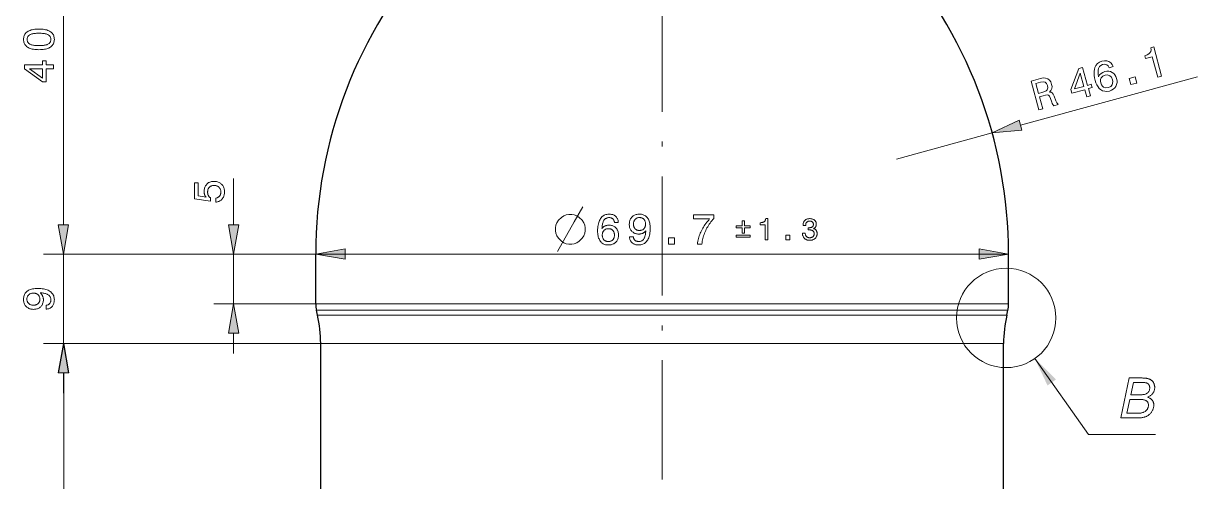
# Model space of a CAD drawing. Extents: x 0 to 420, y 0 to 594.
# Drawn here: x 80.2 to 198.3, y 394.8 to 440.9 of the extents above; entities that cross this region are included whole.
import ezdxf

# ---------------------------------------------------------------- set-up
doc = ezdxf.new("R2010")
doc.units = 0
doc.linetypes.add('DASHDOT', pattern=[18.5, 12, -3, 0.5, -3])

msp = doc.modelspace()

# ---------------------------------------------------------------- linework, layer by layer
at = {"linetype": 'DASHDOT', "lineweight": 13}
msp.add_line((144.47, 518.03), (144.47, 291.2), dxfattribs=at)
at = {"lineweight": 13}
for p, q in [((84.24, 420.67), (84.24, 454.76)), ((109.62, 417.71), (82.24, 417.71)), ((109.62, 417.71), (82.24, 417.71)), ((112.58, 417.71), (176.37, 417.71)), ((179.32, 417.71), (113.89, 417.71)), ((179.32, 412.71), (113.89, 412.71)), ((179.25, 412.06), (113.96, 412.06)), ((179.14, 411.57), (114.05, 411.57)), ((110.12, 408.71), (82.24, 408.71)), ((110.12, 408.71), (82.27, 408.71)), ((178.82, 408.71), (114.33, 408.71)), ((84.27, 318.47), (84.27, 405.76))]:
    msp.add_line(p, q, dxfattribs=at)
at = {"lineweight": 13, "ltscale": 0.46129}
msp.add_line((180.53, 430.68), (198.33, 435.56), dxfattribs=at)
at = {"lineweight": 13, "ltscale": 0.25}
msp.add_line((168.04, 427.25), (177.68, 429.9), dxfattribs=at)
at = {"lineweight": 13, "ltscale": 0.116125}
msp.add_line((101.36, 420.67), (101.36, 425.31), dxfattribs=at)
at = {"lineweight": 13, "ltscale": 0.05114}
msp.add_line((84.24, 420.67), (84.24, 422.71), dxfattribs=at)
at = {"lineweight": 13, "ltscale": 0.225}
msp.add_line((84.24, 408.71), (84.24, 417.71), dxfattribs=at)
at = {"lineweight": 13, "ltscale": 0.25667}
for p, q in [((109.62, 417.71), (99.36, 417.71)), ((109.62, 412.71), (99.36, 412.71))]:
    msp.add_line(p, q, dxfattribs=at)
at = {"lineweight": 13, "ltscale": 0.125}
msp.add_line((101.36, 412.71), (101.36, 417.71), dxfattribs=at)
at = {"lineweight": 13, "ltscale": 0.106656}
for p, q in [((113.89, 417.71), (109.62, 417.71)), ((113.89, 412.71), (109.62, 412.71))]:
    msp.add_line(p, q, dxfattribs=at)
at = {"lineweight": 30, "ltscale": 0.125}
for p, q in [((109.62, 412.71), (109.62, 417.71)), ((179.32, 412.71), (179.32, 417.71))]:
    msp.add_line(p, q, dxfattribs=at)
at = {"lineweight": 13, "ltscale": 0.106432}
msp.add_line((113.96, 412.06), (109.7, 412.06), dxfattribs=at)
at = {"lineweight": 30, "ltscale": 0.0125}
for p, q in [((109.81, 411.57), (109.7, 412.06)), ((179.14, 411.57), (179.25, 412.06))]:
    msp.add_line(p, q, dxfattribs=at)
at = {"lineweight": 13, "ltscale": 0.106096}
msp.add_line((114.05, 411.57), (109.81, 411.57), dxfattribs=at)
at = {"lineweight": 13, "ltscale": 0.051139}
for p, q in [((101.36, 407.71), (101.36, 409.76)), ((84.24, 403.71), (84.24, 405.76))]:
    msp.add_line(p, q, dxfattribs=at)
at = {"lineweight": 13, "ltscale": 0.105126}
msp.add_line((114.33, 408.71), (110.12, 408.71), dxfattribs=at)
at = {"lineweight": 30}
for p, q in [((110.12, 315.51), (110.12, 408.71)), ((178.82, 315.51), (178.82, 408.71))]:
    msp.add_line(p, q, dxfattribs=at)
at = {"lineweight": 13}
for points in [[(81.78, 438.27), (81.63, 438.28), (81.49, 438.28), (81.35, 438.3), (81.23, 438.32), (81.11, 438.34), (80.99, 438.37), (80.89, 438.4), (80.79, 438.44), (80.7, 438.49), (80.62, 438.54), (80.54, 438.59), (80.48, 438.65), (80.42, 438.72), (80.36, 438.79), (80.32, 438.86), (80.28, 438.94), (80.26, 439.03), (80.24, 439.12), (80.23, 439.21), (80.22, 439.31), (80.23, 439.41), (80.24, 439.51), (80.26, 439.6), (80.28, 439.68), (80.32, 439.76), (80.36, 439.84), (80.41, 439.91), (80.47, 439.97), (80.54, 440.03), (80.62, 440.09), (80.7, 440.14), (80.79, 440.18), (80.89, 440.22), (80.99, 440.26), (81.1, 440.28), (81.22, 440.31), (81.35, 440.33), (81.48, 440.34), (81.63, 440.35), (81.78, 440.35), (81.93, 440.35), (82.07, 440.34), (82.2, 440.33), (82.33, 440.31), (82.45, 440.28), (82.56, 440.26), (82.67, 440.22), (82.76, 440.18), (82.85, 440.14), (82.93, 440.09), (83.01, 440.03), (83.08, 439.97), (83.13, 439.91), (83.19, 439.84), (83.23, 439.76), (83.26, 439.68), (83.29, 439.6), (83.31, 439.51), (83.32, 439.41), (83.33, 439.31), (83.32, 439.21), (83.31, 439.12), (83.29, 439.03), (83.26, 438.94), (83.23, 438.86), (83.18, 438.79), (83.13, 438.72), (83.07, 438.65), (83.01, 438.59), (82.93, 438.54), (82.85, 438.49), (82.76, 438.44), (82.66, 438.4), (82.56, 438.37), (82.45, 438.34), (82.33, 438.32), (82.2, 438.3), (82.07, 438.28), (81.93, 438.28)], [(81.78, 438.69), (81.9, 438.69), (82.01, 438.69), (82.12, 438.7), (82.22, 438.71), (82.31, 438.72), (82.4, 438.74), (82.48, 438.76), (82.56, 438.78), (82.62, 438.81), (82.68, 438.84), (82.74, 438.87), (82.79, 438.91), (82.83, 438.94), (82.87, 438.99), (82.9, 439.03), (82.93, 439.08), (82.95, 439.13), (82.96, 439.19), (82.97, 439.25), (82.97, 439.31), (82.97, 439.38), (82.96, 439.44), (82.95, 439.49), (82.93, 439.54), (82.9, 439.59), (82.87, 439.64), (82.83, 439.68), (82.79, 439.72), (82.74, 439.75), (82.69, 439.79), (82.63, 439.81), (82.56, 439.84), (82.49, 439.86), (82.41, 439.88), (82.32, 439.9), (82.22, 439.91), (82.12, 439.92), (82.01, 439.93), (81.9, 439.93), (81.78, 439.93), (81.65, 439.93), (81.54, 439.93), (81.43, 439.92), (81.33, 439.91), (81.23, 439.9), (81.15, 439.88), (81.07, 439.86), (80.99, 439.84), (80.92, 439.81), (80.86, 439.79), (80.81, 439.75), (80.76, 439.72), (80.72, 439.68), (80.68, 439.64), (80.65, 439.59), (80.63, 439.54), (80.61, 439.49), (80.59, 439.44), (80.58, 439.38), (80.58, 439.31), (80.58, 439.25), (80.59, 439.19), (80.61, 439.13), (80.63, 439.08), (80.65, 439.03), (80.68, 438.99), (80.72, 438.94), (80.76, 438.91), (80.81, 438.87), (80.87, 438.84), (80.93, 438.81), (81, 438.78), (81.07, 438.76), (81.15, 438.74), (81.24, 438.72), (81.33, 438.71), (81.43, 438.7), (81.54, 438.69), (81.66, 438.69)], [(194.35, 435.51), (193.78, 437.56), (193.11, 437.38), (193.03, 437.67), (193.25, 437.75), (193.42, 437.85), (193.54, 437.97), (193.62, 438.11), (193.65, 438.27), (193.64, 438.47), (193.92, 438.55), (194.72, 435.61)], [(83.24, 436.35), (82.5, 436.35), (82.5, 435.03), (82.12, 435.03), (80.31, 436.35), (80.31, 436.74), (82.15, 436.74), (82.15, 437.17), (82.5, 437.17), (82.5, 436.74), (83.24, 436.74)], [(189.84, 436.57), (189.44, 436.46), (189.33, 436.65), (189.19, 436.76), (189, 436.81), (188.78, 436.78), (188.6, 436.7), (188.46, 436.57), (188.37, 436.39), (188.33, 436.23), (188.32, 436.03), (188.34, 435.81), (188.38, 435.56), (188.48, 435.74), (188.62, 435.88), (188.79, 435.99), (189, 436.07), (189.2, 436.11), (189.39, 436.11), (189.57, 436.07), (189.74, 435.99), (189.9, 435.88), (190.02, 435.74), (190.12, 435.57), (190.19, 435.37), (190.23, 435.16), (190.23, 434.96), (190.19, 434.77), (190.11, 434.59), (190, 434.43), (189.85, 434.3), (189.67, 434.2), (189.47, 434.12), (189.22, 434.08), (188.99, 434.09), (188.78, 434.15), (188.58, 434.26), (188.44, 434.38), (188.32, 434.54), (188.21, 434.73), (188.11, 434.94), (188.03, 435.19), (187.97, 435.44), (187.93, 435.68), (187.92, 435.9), (187.92, 436.1), (187.95, 436.29), (188, 436.47), (188.1, 436.7), (188.26, 436.88), (188.45, 437.02), (188.69, 437.11), (188.96, 437.16), (189.2, 437.15), (189.41, 437.09), (189.59, 436.97), (189.73, 436.79)], [(82.15, 435.4), (82.15, 436.35), (80.81, 436.35)], [(187.18, 433.54), (186.98, 434.25), (185.68, 433.9), (185.58, 434.27), (186.39, 436.39), (186.77, 436.5), (187.27, 434.69), (187.64, 434.8), (187.74, 434.46), (187.36, 434.36), (187.55, 433.65)], [(185.95, 434.33), (186.89, 434.59), (186.53, 435.9)], [(182.37, 432.22), (181.58, 435.12), (182.53, 435.38), (182.81, 435.43), (183.05, 435.42), (183.26, 435.35), (183.43, 435.22), (183.56, 435.03), (183.65, 434.79), (183.69, 434.56), (183.66, 434.36), (183.58, 434.17), (183.44, 434.02), (183.6, 434), (183.72, 433.93), (183.81, 433.8), (183.91, 433.59), (184.07, 433.13), (184.17, 432.92), (184.29, 432.83), (184.31, 432.76), (183.86, 432.63), (183.77, 432.76), (183.72, 432.86), (183.67, 433), (183.55, 433.37), (183.45, 433.59), (183.33, 433.7), (183.22, 433.72), (183.05, 433.71), (182.81, 433.65), (182.42, 433.54), (182.75, 432.33)], [(182.52, 435.01), (182.05, 434.89), (182.33, 433.88), (182.77, 434), (182.97, 434.07), (183.11, 434.15), (183.21, 434.25), (183.27, 434.43), (183.24, 434.67), (183.14, 434.89), (183, 435.02), (182.8, 435.06)], [(189.77, 435.25), (189.66, 435.5), (189.49, 435.66), (189.28, 435.74), (189.03, 435.72), (188.79, 435.61), (188.63, 435.43), (188.58, 435.28), (188.56, 435.11), (188.6, 434.93), (188.66, 434.75), (188.76, 434.61), (188.88, 434.51), (189.11, 434.43), (189.36, 434.46), (189.59, 434.57), (189.74, 434.75), (189.79, 434.9), (189.8, 435.07)], [(191.62, 434.76), (191.45, 435.39), (192.04, 435.55), (192.21, 434.92)], [(180.4, 431.18), (177.68, 429.9), (180.67, 430.18)], [(99.58, 422.94), (99.58, 423.35), (99.62, 423.35), (99.67, 423.36), (99.71, 423.38), (99.75, 423.39), (99.78, 423.41), (99.82, 423.43), (99.85, 423.46), (99.88, 423.48), (99.91, 423.51), (99.94, 423.54), (99.97, 423.57), (99.99, 423.61), (100.01, 423.64), (100.03, 423.68), (100.04, 423.72), (100.05, 423.76), (100.06, 423.81), (100.07, 423.85), (100.07, 423.9), (100.07, 423.95), (100.07, 424.01), (100.07, 424.06), (100.06, 424.12), (100.04, 424.17), (100.03, 424.22), (100.01, 424.27), (99.98, 424.31), (99.96, 424.35), (99.92, 424.39), (99.89, 424.43), (99.85, 424.47), (99.81, 424.5), (99.77, 424.52), (99.72, 424.55), (99.68, 424.57), (99.63, 424.59), (99.58, 424.6), (99.52, 424.61), (99.47, 424.61), (99.41, 424.61), (99.35, 424.61), (99.29, 424.61), (99.24, 424.6), (99.18, 424.59), (99.13, 424.57), (99.09, 424.55), (99.04, 424.53), (99, 424.5), (98.96, 424.47), (98.92, 424.43), (98.89, 424.4), (98.85, 424.36), (98.83, 424.31), (98.8, 424.27), (98.78, 424.22), (98.77, 424.17), (98.76, 424.12), (98.75, 424.06), (98.74, 424.01), (98.74, 423.95), (98.74, 423.91), (98.74, 423.88), (98.75, 423.84), (98.75, 423.81), (98.76, 423.78), (98.76, 423.75), (98.77, 423.72), (98.78, 423.69), (98.8, 423.66), (98.81, 423.63), (98.82, 423.6), (98.84, 423.57), (98.86, 423.54), (98.87, 423.52), (98.89, 423.49), (98.92, 423.47), (98.94, 423.44), (98.96, 423.42), (98.99, 423.4), (99.02, 423.37), (99.02, 423.03), (97.43, 423.27), (97.43, 424.87), (97.78, 424.87), (97.78, 423.56), (98.59, 423.44), (98.57, 423.46), (98.55, 423.48), (98.53, 423.5), (98.52, 423.53), (98.5, 423.55), (98.49, 423.58), (98.48, 423.61), (98.46, 423.63), (98.45, 423.66), (98.44, 423.69), (98.43, 423.72), (98.42, 423.75), (98.42, 423.78), (98.41, 423.81), (98.41, 423.84), (98.4, 423.88), (98.4, 423.91), (98.4, 423.94), (98.39, 423.98), (98.39, 424.01), (98.4, 424.1), (98.4, 424.19), (98.42, 424.27), (98.44, 424.35), (98.46, 424.43), (98.49, 424.5), (98.53, 424.57), (98.57, 424.63), (98.62, 424.69), (98.67, 424.75), (98.72, 424.81), (98.78, 424.85), (98.85, 424.9), (98.91, 424.93), (98.98, 424.96), (99.06, 424.99), (99.13, 425.01), (99.22, 425.02), (99.3, 425.03), (99.39, 425.03), (99.48, 425.03), (99.57, 425.02), (99.65, 425.01), (99.74, 424.99), (99.81, 424.96), (99.89, 424.93), (99.96, 424.89), (100.03, 424.84), (100.09, 424.79), (100.15, 424.74), (100.21, 424.67), (100.26, 424.61), (100.3, 424.54), (100.34, 424.47), (100.37, 424.39), (100.4, 424.31), (100.42, 424.23), (100.43, 424.14), (100.44, 424.05), (100.44, 423.96), (100.44, 423.88), (100.43, 423.8), (100.42, 423.72), (100.41, 423.64), (100.38, 423.57), (100.36, 423.5), (100.33, 423.44), (100.29, 423.37), (100.25, 423.31), (100.21, 423.26), (100.16, 423.2), (100.1, 423.15), (100.05, 423.11), (99.99, 423.07), (99.93, 423.04), (99.86, 423.01), (99.8, 422.99), (99.73, 422.97), (99.65, 422.95)], [(135.38, 421.71), (135.08, 421.71), (134.83, 421.66), (134.58, 421.56), (134.33, 421.41), (134.03, 421.11), (133.88, 420.86), (133.78, 420.61), (133.73, 420.36), (133.73, 420.06), (133.78, 419.81), (133.88, 419.56), (134.03, 419.31), (134.33, 419.01), (134.58, 418.86), (134.83, 418.76), (135.08, 418.71), (135.38, 418.71), (135.63, 418.76), (135.88, 418.86), (136.13, 419.01), (136.43, 419.31), (136.58, 419.56), (136.68, 419.81), (136.73, 420.06), (136.73, 420.36), (136.68, 420.61), (136.58, 420.86), (136.43, 421.11), (136.13, 421.41), (135.88, 421.56), (135.63, 421.66)], [(140.06, 420.9), (139.67, 420.9), (139.66, 420.95), (139.65, 420.99), (139.64, 421.03), (139.63, 421.07), (139.61, 421.11), (139.6, 421.14), (139.58, 421.17), (139.55, 421.21), (139.53, 421.23), (139.5, 421.26), (139.47, 421.28), (139.44, 421.3), (139.41, 421.32), (139.38, 421.34), (139.34, 421.35), (139.3, 421.36), (139.26, 421.37), (139.21, 421.38), (139.17, 421.38), (139.12, 421.38), (139.06, 421.38), (139, 421.37), (138.94, 421.36), (138.88, 421.34), (138.83, 421.31), (138.78, 421.29), (138.74, 421.25), (138.69, 421.21), (138.65, 421.16), (138.62, 421.11), (138.58, 421.06), (138.55, 420.99), (138.53, 420.93), (138.5, 420.85), (138.48, 420.77), (138.46, 420.69), (138.44, 420.6), (138.43, 420.5), (138.42, 420.4), (138.41, 420.29), (138.44, 420.33), (138.47, 420.36), (138.49, 420.38), (138.52, 420.41), (138.55, 420.44), (138.58, 420.46), (138.62, 420.48), (138.65, 420.5), (138.69, 420.52), (138.72, 420.54), (138.76, 420.56), (138.8, 420.57), (138.84, 420.58), (138.87, 420.6), (138.92, 420.6), (138.96, 420.61), (139, 420.62), (139.04, 420.62), (139.09, 420.62), (139.13, 420.63), (139.21, 420.62), (139.29, 420.61), (139.37, 420.6), (139.44, 420.58), (139.52, 420.56), (139.58, 420.53), (139.65, 420.49), (139.71, 420.45), (139.77, 420.4), (139.82, 420.35), (139.87, 420.3), (139.92, 420.24), (139.96, 420.17), (139.99, 420.11), (140.02, 420.04), (140.04, 419.96), (140.06, 419.88), (140.08, 419.8), (140.08, 419.72), (140.09, 419.63), (140.08, 419.54), (140.08, 419.46), (140.06, 419.38), (140.04, 419.3), (140.02, 419.23), (139.99, 419.16), (139.95, 419.09), (139.91, 419.02), (139.86, 418.96), (139.81, 418.91), (139.75, 418.85), (139.69, 418.81), (139.62, 418.76), (139.55, 418.73), (139.48, 418.7), (139.41, 418.67), (139.33, 418.65), (139.24, 418.64), (139.16, 418.63), (139.07, 418.63), (138.97, 418.63), (138.87, 418.64), (138.77, 418.66), (138.69, 418.69), (138.6, 418.72), (138.53, 418.76), (138.45, 418.81), (138.38, 418.86), (138.32, 418.92), (138.26, 418.99), (138.21, 419.07), (138.16, 419.15), (138.12, 419.24), (138.08, 419.33), (138.05, 419.44), (138.03, 419.55), (138.01, 419.66), (137.99, 419.78), (137.98, 419.91), (137.98, 420.04), (137.98, 420.2), (137.99, 420.35), (138.01, 420.49), (138.03, 420.63), (138.06, 420.76), (138.09, 420.88), (138.13, 420.99), (138.17, 421.1), (138.22, 421.2), (138.28, 421.29), (138.34, 421.37), (138.41, 421.45), (138.48, 421.52), (138.56, 421.57), (138.64, 421.62), (138.72, 421.66), (138.81, 421.69), (138.91, 421.71), (139.01, 421.73), (139.12, 421.73), (139.2, 421.73), (139.28, 421.72), (139.36, 421.71), (139.43, 421.7), (139.5, 421.68), (139.56, 421.65), (139.63, 421.63), (139.68, 421.59), (139.74, 421.56), (139.79, 421.52), (139.84, 421.47), (139.88, 421.42), (139.92, 421.37), (139.95, 421.31), (139.98, 421.25), (140.01, 421.19), (140.03, 421.12), (140.04, 421.05), (140.05, 420.98)], [(141.19, 419.46), (141.58, 419.46), (141.59, 419.41), (141.59, 419.37), (141.6, 419.33), (141.61, 419.29), (141.63, 419.25), (141.64, 419.22), (141.66, 419.19), (141.69, 419.16), (141.71, 419.13), (141.74, 419.1), (141.77, 419.08), (141.8, 419.06), (141.83, 419.04), (141.87, 419.02), (141.9, 419.01), (141.94, 419), (141.99, 418.99), (142.03, 418.98), (142.08, 418.98), (142.12, 418.98), (142.19, 418.98), (142.25, 418.99), (142.31, 419), (142.36, 419.02), (142.41, 419.04), (142.46, 419.07), (142.51, 419.11), (142.55, 419.15), (142.59, 419.19), (142.63, 419.25), (142.66, 419.3), (142.69, 419.36), (142.72, 419.43), (142.74, 419.51), (142.77, 419.58), (142.79, 419.67), (142.8, 419.76), (142.81, 419.86), (142.82, 419.96), (142.83, 420.06), (142.81, 420.03), (142.78, 420), (142.75, 419.97), (142.72, 419.95), (142.69, 419.92), (142.66, 419.9), (142.63, 419.87), (142.59, 419.85), (142.56, 419.83), (142.52, 419.82), (142.49, 419.8), (142.45, 419.79), (142.41, 419.77), (142.37, 419.76), (142.33, 419.75), (142.29, 419.74), (142.25, 419.74), (142.21, 419.73), (142.16, 419.73), (142.12, 419.73), (142.04, 419.73), (141.96, 419.74), (141.88, 419.76), (141.8, 419.78), (141.73, 419.8), (141.67, 419.83), (141.6, 419.87), (141.54, 419.91), (141.48, 419.95), (141.43, 420), (141.38, 420.06), (141.33, 420.12), (141.29, 420.18), (141.26, 420.25), (141.23, 420.32), (141.2, 420.39), (141.19, 420.47), (141.17, 420.55), (141.16, 420.64), (141.16, 420.72), (141.17, 420.81), (141.17, 420.9), (141.19, 420.98), (141.21, 421.06), (141.23, 421.13), (141.26, 421.2), (141.3, 421.27), (141.34, 421.33), (141.39, 421.4), (141.44, 421.45), (141.5, 421.51), (141.56, 421.55), (141.63, 421.6), (141.7, 421.63), (141.77, 421.66), (141.84, 421.69), (141.92, 421.71), (142.01, 421.72), (142.09, 421.73), (142.18, 421.73), (142.28, 421.73), (142.38, 421.72), (142.47, 421.7), (142.56, 421.67), (142.64, 421.64), (142.72, 421.6), (142.8, 421.55), (142.86, 421.5), (142.93, 421.44), (142.98, 421.37), (143.04, 421.29), (143.09, 421.21), (143.13, 421.12), (143.16, 421.02), (143.19, 420.92), (143.22, 420.81), (143.24, 420.7), (143.25, 420.58), (143.26, 420.45), (143.26, 420.32), (143.26, 420.16), (143.25, 420.01), (143.24, 419.86), (143.22, 419.73), (143.19, 419.6), (143.16, 419.48), (143.12, 419.36), (143.07, 419.26), (143.02, 419.16), (142.97, 419.07), (142.9, 418.98), (142.84, 418.91), (142.77, 418.84), (142.69, 418.78), (142.61, 418.74), (142.52, 418.7), (142.43, 418.67), (142.33, 418.64), (142.23, 418.63), (142.12, 418.63), (142.04, 418.63), (141.96, 418.64), (141.88, 418.65), (141.81, 418.66), (141.74, 418.68), (141.67, 418.71), (141.61, 418.74), (141.55, 418.77), (141.49, 418.81), (141.44, 418.85), (141.39, 418.9), (141.35, 418.95), (141.31, 419), (141.28, 419.06), (141.25, 419.12), (141.23, 419.18), (141.21, 419.24), (141.2, 419.31), (141.19, 419.38)], [(148.02, 418.71), (148.04, 418.86), (148.07, 419), (148.1, 419.14), (148.13, 419.28), (148.17, 419.41), (148.21, 419.54), (148.26, 419.68), (148.31, 419.81), (148.36, 419.93), (148.42, 420.06), (148.48, 420.18), (148.55, 420.31), (148.62, 420.43), (148.69, 420.55), (148.78, 420.67), (148.86, 420.79), (148.95, 420.91), (149.05, 421.02), (149.15, 421.14), (149.25, 421.25), (147.61, 421.25), (147.61, 421.65), (149.66, 421.65), (149.66, 421.29), (149.56, 421.18), (149.47, 421.06), (149.38, 420.95), (149.29, 420.83), (149.21, 420.71), (149.13, 420.59), (149.05, 420.47), (148.98, 420.34), (148.91, 420.22), (148.85, 420.09), (148.79, 419.96), (148.74, 419.83), (148.69, 419.7), (148.64, 419.56), (148.6, 419.43), (148.56, 419.29), (148.53, 419.15), (148.5, 419), (148.48, 418.86), (148.46, 418.71)], [(83.72, 420.67), (84.24, 417.71), (84.76, 420.67)], [(83.72, 420.67), (84.24, 417.71), (84.76, 420.67)], [(100.84, 420.67), (101.36, 417.71), (101.88, 420.67)], [(141.58, 420.73), (141.58, 420.67), (141.59, 420.62), (141.59, 420.56), (141.61, 420.51), (141.62, 420.47), (141.64, 420.42), (141.66, 420.38), (141.68, 420.34), (141.71, 420.3), (141.74, 420.26), (141.77, 420.23), (141.81, 420.2), (141.85, 420.18), (141.89, 420.15), (141.93, 420.13), (141.97, 420.12), (142.02, 420.11), (142.07, 420.1), (142.12, 420.09), (142.17, 420.09), (142.23, 420.09), (142.28, 420.1), (142.33, 420.11), (142.38, 420.12), (142.43, 420.13), (142.48, 420.15), (142.52, 420.17), (142.56, 420.2), (142.6, 420.23), (142.63, 420.26), (142.66, 420.3), (142.69, 420.34), (142.72, 420.38), (142.74, 420.42), (142.76, 420.47), (142.77, 420.51), (142.78, 420.56), (142.79, 420.62), (142.8, 420.67), (142.8, 420.73), (142.8, 420.79), (142.79, 420.85), (142.78, 420.9), (142.77, 420.95), (142.76, 421), (142.74, 421.05), (142.72, 421.09), (142.69, 421.14), (142.66, 421.18), (142.63, 421.21), (142.6, 421.25), (142.56, 421.28), (142.52, 421.3), (142.48, 421.33), (142.43, 421.35), (142.39, 421.36), (142.34, 421.37), (142.29, 421.38), (142.24, 421.39), (142.18, 421.39), (142.13, 421.39), (142.08, 421.38), (142.03, 421.37), (141.98, 421.36), (141.94, 421.35), (141.89, 421.33), (141.85, 421.3), (141.82, 421.27), (141.78, 421.24), (141.75, 421.21), (141.71, 421.17), (141.69, 421.13), (141.66, 421.09), (141.64, 421.04), (141.62, 421), (141.61, 420.95), (141.59, 420.9), (141.59, 420.84), (141.58, 420.79)], [(152.53, 419.82), (152.53, 420.35), (151.93, 420.35), (151.93, 420.55), (152.53, 420.55), (152.53, 421.07), (152.74, 421.07), (152.74, 420.55), (153.34, 420.55), (153.34, 420.35), (152.74, 420.35), (152.74, 419.82)], [(154.82, 419.16), (154.82, 420.66), (154.33, 420.66), (154.33, 420.87), (154.38, 420.87), (154.43, 420.88), (154.48, 420.88), (154.52, 420.89), (154.56, 420.9), (154.6, 420.91), (154.64, 420.92), (154.67, 420.94), (154.7, 420.95), (154.73, 420.97), (154.75, 420.99), (154.78, 421.01), (154.8, 421.04), (154.82, 421.07), (154.83, 421.09), (154.85, 421.13), (154.86, 421.16), (154.87, 421.2), (154.88, 421.24), (154.89, 421.28), (155.09, 421.28), (155.09, 419.16)], [(158.59, 419.82), (158.87, 419.82), (158.87, 419.78), (158.87, 419.74), (158.88, 419.7), (158.89, 419.66), (158.9, 419.62), (158.91, 419.59), (158.93, 419.56), (158.95, 419.53), (158.97, 419.5), (158.99, 419.48), (159.01, 419.46), (159.04, 419.43), (159.07, 419.42), (159.1, 419.4), (159.13, 419.39), (159.16, 419.38), (159.2, 419.37), (159.24, 419.36), (159.28, 419.36), (159.32, 419.36), (159.36, 419.36), (159.4, 419.36), (159.43, 419.37), (159.47, 419.37), (159.5, 419.38), (159.53, 419.4), (159.56, 419.41), (159.59, 419.43), (159.62, 419.45), (159.64, 419.47), (159.66, 419.49), (159.68, 419.51), (159.7, 419.54), (159.72, 419.57), (159.73, 419.6), (159.74, 419.63), (159.75, 419.66), (159.76, 419.7), (159.76, 419.73), (159.76, 419.77), (159.76, 419.81), (159.76, 419.84), (159.75, 419.87), (159.74, 419.9), (159.73, 419.93), (159.72, 419.95), (159.7, 419.98), (159.69, 420), (159.67, 420.02), (159.64, 420.05), (159.62, 420.06), (159.59, 420.08), (159.56, 420.1), (159.53, 420.11), (159.5, 420.12), (159.47, 420.13), (159.43, 420.13), (159.39, 420.14), (159.35, 420.14), (159.31, 420.14), (159.31, 420.14), (159.3, 420.14), (159.3, 420.14), (159.29, 420.14), (159.28, 420.14), (159.28, 420.14), (159.27, 420.14), (159.26, 420.14), (159.26, 420.14), (159.25, 420.14), (159.24, 420.14), (159.24, 420.14), (159.23, 420.14), (159.22, 420.14), (159.21, 420.14), (159.2, 420.14), (159.2, 420.14), (159.19, 420.14), (159.18, 420.14), (159.17, 420.14), (159.17, 420.37), (159.17, 420.37), (159.18, 420.37), (159.18, 420.37), (159.19, 420.37), (159.2, 420.37), (159.2, 420.37), (159.21, 420.37), (159.22, 420.37), (159.22, 420.37), (159.23, 420.37), (159.23, 420.37), (159.24, 420.37), (159.25, 420.37), (159.25, 420.37), (159.26, 420.37), (159.26, 420.37), (159.27, 420.37), (159.27, 420.37), (159.28, 420.37), (159.28, 420.37), (159.32, 420.37), (159.36, 420.38), (159.4, 420.38), (159.43, 420.38), (159.46, 420.39), (159.49, 420.4), (159.52, 420.41), (159.54, 420.42), (159.56, 420.44), (159.58, 420.45), (159.6, 420.47), (159.62, 420.49), (159.63, 420.51), (159.65, 420.53), (159.66, 420.55), (159.67, 420.58), (159.67, 420.61), (159.68, 420.64), (159.68, 420.67), (159.68, 420.7), (159.68, 420.73), (159.68, 420.76), (159.67, 420.79), (159.67, 420.81), (159.66, 420.84), (159.65, 420.86), (159.64, 420.89), (159.62, 420.91), (159.61, 420.93), (159.59, 420.94), (159.57, 420.96), (159.55, 420.97), (159.52, 420.99), (159.5, 421), (159.47, 421.01), (159.44, 421.01), (159.41, 421.02), (159.38, 421.03), (159.35, 421.03), (159.31, 421.03), (159.27, 421.03), (159.24, 421.02), (159.2, 421.02), (159.17, 421.01), (159.14, 421), (159.11, 420.99), (159.08, 420.97), (159.05, 420.96), (159.03, 420.94), (159.01, 420.91), (158.99, 420.89), (158.97, 420.87), (158.96, 420.84), (158.94, 420.81), (158.93, 420.77), (158.92, 420.74), (158.91, 420.7), (158.91, 420.67), (158.91, 420.62), (158.9, 420.58), (158.64, 420.58), (158.64, 420.6), (158.64, 420.66), (158.64, 420.72), (158.65, 420.78), (158.66, 420.83), (158.68, 420.88), (158.7, 420.93), (158.72, 420.97), (158.75, 421.02), (158.78, 421.06), (158.82, 421.09), (158.85, 421.13), (158.89, 421.16), (158.93, 421.19), (158.98, 421.21), (159.03, 421.23), (159.08, 421.25), (159.13, 421.26), (159.18, 421.27), (159.24, 421.27), (159.3, 421.28), (159.36, 421.28), (159.42, 421.27), (159.48, 421.26), (159.53, 421.25), (159.58, 421.24), (159.63, 421.22), (159.68, 421.2), (159.72, 421.18), (159.76, 421.16), (159.8, 421.13), (159.83, 421.1), (159.86, 421.06), (159.89, 421.03), (159.91, 420.99), (159.93, 420.95), (159.95, 420.91), (159.96, 420.86), (159.97, 420.81), (159.97, 420.76), (159.97, 420.71), (159.97, 420.68), (159.97, 420.65), (159.97, 420.62), (159.96, 420.6), (159.96, 420.57), (159.95, 420.54), (159.94, 420.52), (159.93, 420.5), (159.92, 420.47), (159.91, 420.45), (159.89, 420.43), (159.88, 420.41), (159.86, 420.39), (159.84, 420.37), (159.82, 420.36), (159.8, 420.34), (159.78, 420.33), (159.76, 420.31), (159.73, 420.3), (159.71, 420.29), (159.74, 420.27), (159.77, 420.26), (159.8, 420.24), (159.83, 420.23), (159.86, 420.21), (159.88, 420.19), (159.91, 420.17), (159.93, 420.14), (159.95, 420.12), (159.97, 420.09), (159.98, 420.07), (160, 420.04), (160.01, 420.01), (160.02, 419.98), (160.03, 419.95), (160.04, 419.92), (160.05, 419.88), (160.05, 419.85), (160.05, 419.81), (160.05, 419.77), (160.05, 419.71), (160.05, 419.66), (160.04, 419.6), (160.02, 419.55), (160, 419.5), (159.98, 419.45), (159.95, 419.41), (159.92, 419.36), (159.89, 419.32), (159.85, 419.29), (159.8, 419.25), (159.76, 419.22), (159.71, 419.19), (159.66, 419.17), (159.61, 419.15), (159.55, 419.13), (159.49, 419.12), (159.43, 419.11), (159.37, 419.1), (159.3, 419.1), (159.23, 419.1), (159.17, 419.11), (159.12, 419.12), (159.06, 419.13), (159.01, 419.15), (158.96, 419.17), (158.91, 419.2), (158.86, 419.22), (158.82, 419.26), (158.78, 419.29), (158.74, 419.33), (158.71, 419.37), (158.68, 419.42), (158.66, 419.47), (158.64, 419.52), (158.62, 419.57), (158.6, 419.62), (158.6, 419.68), (158.59, 419.74), (158.59, 419.8)], [(139.67, 419.63), (139.67, 419.69), (139.66, 419.74), (139.65, 419.79), (139.64, 419.84), (139.63, 419.89), (139.61, 419.94), (139.59, 419.98), (139.57, 420.02), (139.54, 420.06), (139.51, 420.1), (139.47, 420.13), (139.44, 420.16), (139.4, 420.19), (139.36, 420.21), (139.32, 420.23), (139.28, 420.24), (139.23, 420.26), (139.18, 420.26), (139.13, 420.27), (139.08, 420.27), (139.02, 420.27), (138.97, 420.26), (138.92, 420.26), (138.87, 420.24), (138.82, 420.23), (138.77, 420.21), (138.73, 420.19), (138.69, 420.16), (138.65, 420.13), (138.62, 420.1), (138.59, 420.06), (138.56, 420.02), (138.53, 419.98), (138.51, 419.94), (138.49, 419.89), (138.48, 419.84), (138.47, 419.79), (138.46, 419.74), (138.45, 419.68), (138.45, 419.62), (138.45, 419.56), (138.46, 419.51), (138.47, 419.45), (138.48, 419.4), (138.49, 419.35), (138.51, 419.31), (138.53, 419.26), (138.56, 419.22), (138.58, 419.18), (138.62, 419.15), (138.65, 419.11), (138.69, 419.08), (138.73, 419.06), (138.77, 419.03), (138.81, 419.01), (138.86, 419), (138.91, 418.98), (138.96, 418.98), (139.01, 418.97), (139.06, 418.97), (139.12, 418.97), (139.17, 418.98), (139.22, 418.98), (139.26, 419), (139.31, 419.01), (139.35, 419.03), (139.39, 419.06), (139.43, 419.09), (139.47, 419.12), (139.5, 419.15), (139.53, 419.19), (139.56, 419.23), (139.59, 419.27), (139.61, 419.31), (139.63, 419.36), (139.64, 419.41), (139.65, 419.46), (139.66, 419.51), (139.67, 419.57)], [(145.12, 418.71), (145.12, 419.36), (145.72, 419.36), (145.72, 418.71)], [(151.93, 419.62), (153.34, 419.62), (153.34, 419.41), (151.93, 419.41)], [(156.9, 419.16), (156.9, 419.61), (157.32, 419.61), (157.32, 419.16)], [(112.58, 418.23), (109.62, 417.71), (112.58, 417.19)], [(176.37, 417.19), (179.32, 417.71), (176.37, 418.23)], [(82.5, 412.18), (82.5, 412.58), (82.54, 412.58), (82.58, 412.58), (82.62, 412.59), (82.66, 412.6), (82.7, 412.62), (82.73, 412.64), (82.77, 412.65), (82.8, 412.68), (82.82, 412.7), (82.85, 412.73), (82.87, 412.76), (82.9, 412.79), (82.91, 412.82), (82.93, 412.86), (82.94, 412.9), (82.96, 412.94), (82.97, 412.98), (82.97, 413.02), (82.98, 413.07), (82.98, 413.11), (82.97, 413.18), (82.97, 413.24), (82.95, 413.3), (82.93, 413.35), (82.91, 413.41), (82.88, 413.45), (82.84, 413.5), (82.8, 413.54), (82.76, 413.58), (82.71, 413.62), (82.65, 413.65), (82.59, 413.68), (82.52, 413.71), (82.45, 413.74), (82.37, 413.76), (82.28, 413.78), (82.19, 413.79), (82.1, 413.81), (82, 413.82), (81.89, 413.82), (81.92, 413.8), (81.95, 413.77), (81.98, 413.74), (82.01, 413.71), (82.03, 413.68), (82.06, 413.65), (82.08, 413.62), (82.1, 413.59), (82.12, 413.55), (82.14, 413.52), (82.15, 413.48), (82.17, 413.44), (82.18, 413.4), (82.19, 413.36), (82.2, 413.32), (82.21, 413.28), (82.21, 413.24), (82.22, 413.2), (82.22, 413.15), (82.22, 413.11), (82.22, 413.03), (82.21, 412.95), (82.2, 412.87), (82.18, 412.8), (82.15, 412.72), (82.12, 412.66), (82.09, 412.59), (82.05, 412.53), (82, 412.47), (81.95, 412.42), (81.89, 412.37), (81.83, 412.32), (81.77, 412.28), (81.7, 412.25), (81.63, 412.22), (81.56, 412.2), (81.48, 412.18), (81.4, 412.16), (81.32, 412.16), (81.23, 412.15), (81.14, 412.16), (81.06, 412.16), (80.97, 412.18), (80.9, 412.2), (80.82, 412.22), (80.75, 412.25), (80.68, 412.29), (80.62, 412.33), (80.56, 412.38), (80.5, 412.43), (80.45, 412.49), (80.4, 412.55), (80.36, 412.62), (80.32, 412.69), (80.29, 412.76), (80.27, 412.84), (80.25, 412.91), (80.23, 413), (80.22, 413.08), (80.22, 413.17), (80.22, 413.27), (80.24, 413.37), (80.25, 413.46), (80.28, 413.55), (80.31, 413.64), (80.35, 413.71), (80.4, 413.79), (80.45, 413.85), (80.52, 413.92), (80.59, 413.98), (80.66, 414.03), (80.74, 414.08), (80.83, 414.12), (80.93, 414.15), (81.03, 414.19), (81.14, 414.21), (81.25, 414.23), (81.38, 414.24), (81.5, 414.25), (81.64, 414.26), (81.8, 414.25), (81.95, 414.24), (82.09, 414.23), (82.23, 414.21), (82.36, 414.18), (82.48, 414.15), (82.59, 414.11), (82.7, 414.07), (82.8, 414.01), (82.89, 413.96), (82.97, 413.9), (83.05, 413.83), (83.11, 413.76), (83.17, 413.68), (83.22, 413.6), (83.26, 413.51), (83.29, 413.42), (83.31, 413.32), (83.32, 413.22), (83.33, 413.11), (83.32, 413.03), (83.32, 412.95), (83.31, 412.87), (83.29, 412.8), (83.27, 412.73), (83.25, 412.66), (83.22, 412.6), (83.18, 412.54), (83.14, 412.48), (83.1, 412.43), (83.05, 412.38), (83, 412.34), (82.95, 412.3), (82.9, 412.27), (82.84, 412.24), (82.78, 412.22), (82.71, 412.2), (82.64, 412.19), (82.57, 412.18)], [(81.22, 412.57), (81.28, 412.57), (81.34, 412.58), (81.39, 412.59), (81.44, 412.6), (81.49, 412.61), (81.53, 412.63), (81.57, 412.65), (81.62, 412.67), (81.65, 412.7), (81.69, 412.73), (81.72, 412.77), (81.75, 412.8), (81.78, 412.84), (81.8, 412.88), (81.82, 412.92), (81.84, 412.96), (81.85, 413.01), (81.86, 413.06), (81.86, 413.11), (81.86, 413.16), (81.86, 413.22), (81.86, 413.27), (81.85, 413.32), (81.84, 413.37), (81.82, 413.42), (81.8, 413.47), (81.78, 413.51), (81.75, 413.55), (81.72, 413.59), (81.69, 413.62), (81.66, 413.65), (81.62, 413.68), (81.58, 413.71), (81.53, 413.73), (81.49, 413.75), (81.44, 413.76), (81.39, 413.77), (81.34, 413.78), (81.28, 413.79), (81.22, 413.79), (81.16, 413.79), (81.1, 413.78), (81.05, 413.77), (81, 413.76), (80.95, 413.75), (80.9, 413.73), (80.86, 413.71), (80.82, 413.68), (80.78, 413.65), (80.74, 413.62), (80.71, 413.59), (80.68, 413.55), (80.65, 413.51), (80.63, 413.47), (80.61, 413.43), (80.59, 413.38), (80.58, 413.33), (80.57, 413.28), (80.56, 413.23), (80.56, 413.17), (80.56, 413.12), (80.57, 413.07), (80.58, 413.02), (80.59, 412.97), (80.61, 412.93), (80.63, 412.89), (80.65, 412.85), (80.68, 412.81), (80.71, 412.77), (80.75, 412.74), (80.78, 412.7), (80.82, 412.68), (80.86, 412.65), (80.91, 412.63), (80.96, 412.61), (81.01, 412.6), (81.06, 412.59), (81.11, 412.58), (81.17, 412.57)], [(101.88, 409.76), (101.36, 412.71), (100.84, 409.76)], [(84.76, 405.76), (84.24, 408.71), (83.72, 405.76)], [(84.79, 405.76), (84.27, 408.71), (83.75, 405.76)], [(190.6, 401.25), (191.44, 405.25), (192.68, 405.25), (192.75, 405.25), (192.81, 405.24), (192.87, 405.24), (192.92, 405.24), (192.98, 405.24), (193.02, 405.24), (193.07, 405.23), (193.11, 405.23), (193.15, 405.22), (193.18, 405.22), (193.24, 405.21), (193.29, 405.2), (193.34, 405.18), (193.38, 405.17), (193.43, 405.15), (193.47, 405.14), (193.52, 405.12), (193.56, 405.1), (193.6, 405.08), (193.63, 405.06), (193.67, 405.03), (193.7, 405.01), (193.74, 404.98), (193.77, 404.95), (193.8, 404.92), (193.83, 404.89), (193.85, 404.85), (193.88, 404.82), (193.9, 404.78), (193.92, 404.74), (193.94, 404.7), (193.96, 404.66), (193.97, 404.62), (193.98, 404.57), (194, 404.53), (194, 404.48), (194.01, 404.44), (194.02, 404.39), (194.02, 404.34), (194.02, 404.3), (194.02, 404.23), (194.01, 404.17), (194, 404.11), (193.99, 404.05), (193.97, 403.99), (193.95, 403.93), (193.93, 403.87), (193.9, 403.82), (193.87, 403.77), (193.84, 403.72), (193.8, 403.67), (193.76, 403.62), (193.71, 403.58), (193.66, 403.53), (193.61, 403.49), (193.55, 403.46), (193.49, 403.42), (193.43, 403.39), (193.36, 403.36), (193.28, 403.33), (193.35, 403.31), (193.41, 403.29), (193.46, 403.26), (193.52, 403.23), (193.57, 403.2), (193.61, 403.17), (193.66, 403.13), (193.7, 403.09), (193.74, 403.05), (193.77, 403.01), (193.8, 402.97), (193.83, 402.92), (193.85, 402.88), (193.87, 402.83), (193.89, 402.78), (193.9, 402.73), (193.92, 402.68), (193.92, 402.62), (193.93, 402.57), (193.93, 402.51), (193.93, 402.45), (193.92, 402.38), (193.91, 402.32), (193.9, 402.25), (193.88, 402.19), (193.86, 402.13), (193.84, 402.06), (193.81, 402), (193.78, 401.94), (193.74, 401.88), (193.7, 401.82), (193.66, 401.76), (193.62, 401.71), (193.57, 401.66), (193.52, 401.61), (193.47, 401.57), (193.41, 401.52), (193.36, 401.48), (193.3, 401.45), (193.24, 401.41), (193.18, 401.38), (193.11, 401.35), (193.04, 401.33), (192.98, 401.31), (192.91, 401.29), (192.84, 401.27), (192.77, 401.26), (192.69, 401.25), (192.62, 401.25), (192.54, 401.25)], [(191.62, 403.54), (192.43, 403.54), (192.54, 403.54), (192.65, 403.55), (192.75, 403.55), (192.84, 403.57), (192.93, 403.58), (193.01, 403.6), (193.08, 403.63), (193.15, 403.66), (193.21, 403.69), (193.27, 403.72), (193.31, 403.76), (193.36, 403.8), (193.4, 403.85), (193.43, 403.9), (193.46, 403.95), (193.48, 404.01), (193.5, 404.07), (193.51, 404.13), (193.52, 404.19), (193.52, 404.26), (193.52, 404.3), (193.52, 404.33), (193.51, 404.36), (193.51, 404.39), (193.5, 404.42), (193.49, 404.45), (193.48, 404.48), (193.47, 404.5), (193.46, 404.53), (193.44, 404.56), (193.43, 404.58), (193.41, 404.6), (193.39, 404.62), (193.37, 404.64), (193.35, 404.66), (193.33, 404.68), (193.31, 404.69), (193.28, 404.71), (193.26, 404.72), (193.23, 404.73), (193.2, 404.75), (193.17, 404.75), (193.13, 404.76), (193.09, 404.77), (193.04, 404.78), (192.99, 404.78), (192.93, 404.79), (192.87, 404.79), (192.8, 404.79), (192.73, 404.79), (191.88, 404.79)], [(191.23, 401.7), (192.15, 401.7), (192.22, 401.7), (192.28, 401.7), (192.34, 401.7), (192.4, 401.7), (192.45, 401.71), (192.5, 401.71), (192.54, 401.71), (192.57, 401.71), (192.61, 401.72), (192.63, 401.72), (192.68, 401.73), (192.73, 401.74), (192.78, 401.76), (192.82, 401.77), (192.86, 401.78), (192.9, 401.8), (192.94, 401.81), (192.98, 401.83), (193.01, 401.85), (193.05, 401.87), (193.08, 401.89), (193.11, 401.92), (193.14, 401.94), (193.16, 401.97), (193.19, 401.99), (193.21, 402.02), (193.23, 402.05), (193.26, 402.08), (193.28, 402.12), (193.29, 402.15), (193.31, 402.18), (193.33, 402.22), (193.34, 402.25), (193.35, 402.29), (193.36, 402.33), (193.37, 402.36), (193.38, 402.4), (193.38, 402.43), (193.38, 402.47), (193.38, 402.51), (193.38, 402.56), (193.38, 402.62), (193.37, 402.67), (193.36, 402.71), (193.34, 402.76), (193.32, 402.8), (193.3, 402.84), (193.27, 402.87), (193.24, 402.91), (193.21, 402.94), (193.17, 402.96), (193.13, 402.99), (193.07, 403.01), (193.02, 403.03), (192.95, 403.05), (192.88, 403.06), (192.81, 403.07), (192.72, 403.08), (192.63, 403.08), (192.54, 403.08), (191.52, 403.08)]]:
    msp.add_lwpolyline(points, close=True, dxfattribs=at)
for points in [[(133.93, 417.96), (135.63, 420.96), (136.48, 422.46)], [(181.96, 407.21), (187.36, 399.56), (194.09, 399.56)]]:
    msp.add_lwpolyline(points, dxfattribs=at)
msp.add_circle((179.08, 411.29), 5, dxfattribs=at)
at = {"lineweight": 30}
for centre, radius, start, end in [((155.68, 417.71), 46.06, 138.0403, 180), ((133.26, 417.71), 46.06, 360, 41.9597), ((112.62, 412.71), 3, 180, 192.6804), ((176.32, 412.71), 3, 347.3196, 360), ((97.12, 408.71), 13, 360, 12.6804), ((191.82, 408.71), 13, 167.3196, 180)]:
    msp.add_arc(centre, radius, start, end, dxfattribs=at)
at = {"lineweight": 13}
for points in [[(180.4, 431.18), (177.68, 429.9), (180.4, 431.18), (180.67, 430.18)], [(83.72, 420.67), (84.24, 417.71), (83.72, 420.67), (84.76, 420.67)], [(83.72, 420.67), (84.24, 417.71), (83.72, 420.67), (84.76, 420.67)], [(100.84, 420.67), (101.36, 417.71), (100.84, 420.67), (101.88, 420.67)], [(112.58, 418.23), (109.62, 417.71), (112.58, 418.23), (112.58, 417.19)], [(176.37, 417.19), (179.32, 417.71), (176.37, 417.19), (176.37, 418.23)], [(101.88, 409.76), (101.36, 412.71), (101.88, 409.76), (100.84, 409.76)], [(84.76, 405.76), (84.24, 408.71), (84.76, 405.76), (83.72, 405.76)], [(84.79, 405.76), (84.27, 408.71), (84.79, 405.76), (83.75, 405.76)], [(184.09, 405.1), (181.96, 407.21), (183.24, 404.49)]]:
    msp.add_solid(points, dxfattribs=at)

doc.saveas('drawing.dxf')
